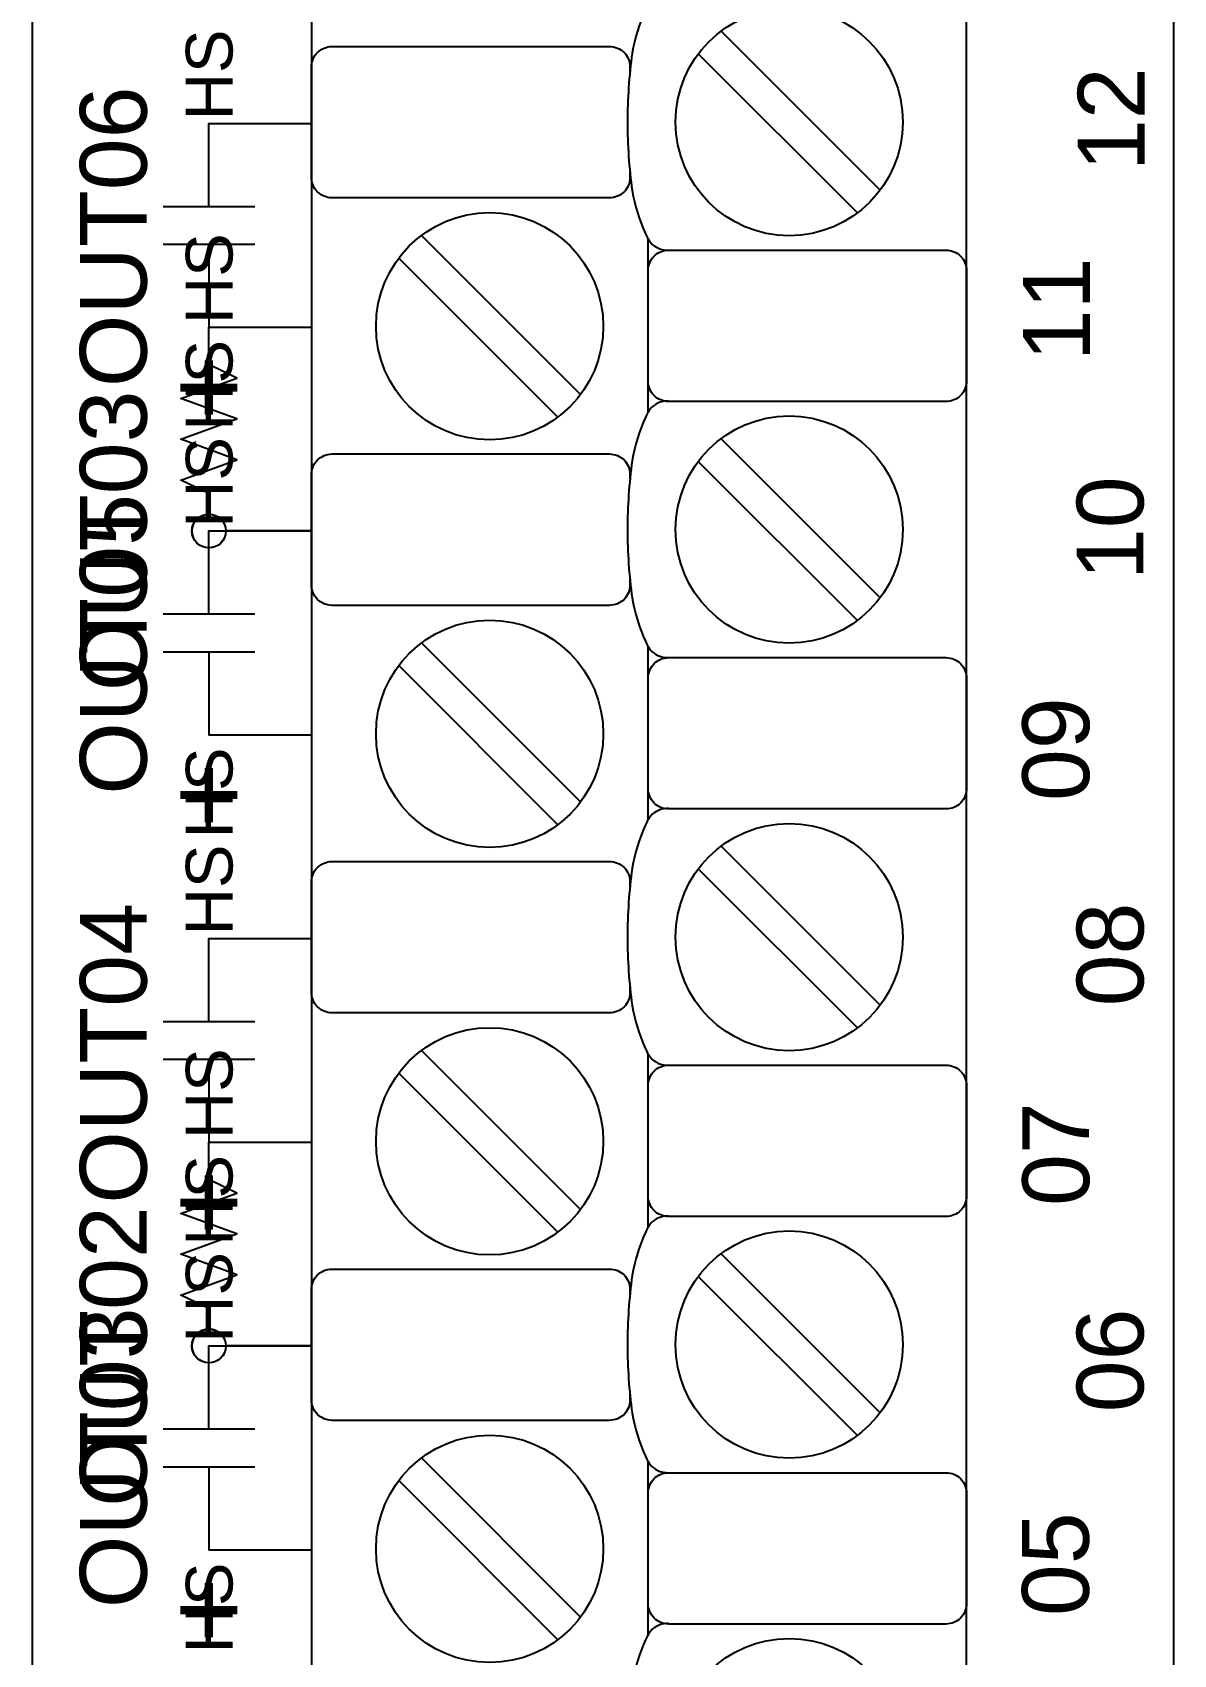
# Model space of a CAD drawing. Extents: x 1 to 47, y 1 to 34.6.
# Drawn here: x 35.169 to 36.849, y 5.244 to 7.632 of the extents above; entities that cross this region are included whole.
import ezdxf

# ---------------------------------------------------------------- set-up
doc = ezdxf.new("R2010")
doc.units = 0
doc.header["$MEASUREMENT"] = 0
for name, color, linetype in [('10_0______DWG_', 7, 'CONTINUOUS'), ('8_1__2___8__OPTOISOLATED_I', 7, 'CONTINUOUS'), ('8_2__7___8__OPTOISOLATED_I', 7, 'CONTINUOUS'), ('8_3__C___18__COMMON____6__', 7, 'CONTINUOUS'), ('8_4__D___18__COMMON____6__', 7, 'CONTINUOUS'), ('8_5__E___8__OPTOISOLATED_I', 7, 'CONTINUOUS'), ('8_6__4___18__COMMON____6__', 7, 'CONTINUOUS'), ('8_7__8___8__OPTOISOLATED_I', 7, 'CONTINUOUS')]:
    doc.layers.add(name, color=color, linetype=linetype)
doc.styles.add('ARIAL', font='arial.ttf')

msp = doc.modelspace()

# ---------------------------------------------------------------- linework, layer by layer
at = {"layer": '10_0______DWG_'}
for points in [[(35.169, 3.6192), (35.169, 20.2795, -0.468367), (35.229, 20.3295), (36.7989, 20.3295, -0.414132), (36.849, 20.2795), (36.849, 3.6192, -0.414214), (36.7989, 3.5692), (35.219, 3.5692, -0.414287)], [(36.3961, 4.088), (36.5141, 4.088, 0.414213), (36.5441, 4.118), (36.5442, 9.0998, 0.414214), (36.5142, 9.1298), (36.2011, 9.1298), (35.9564, 9.2207, 0.480048), (35.7582, 9.0757), (35.7582, 8.8415, -0.414214), (35.7282, 8.8115), (35.61, 8.8115, 0.414212), (35.58, 8.7815), (35.5799, 8.7815), (35.5799, 3.8004, 0.414215), (35.6099, 3.7704), (35.9228, 3.7705), (36.1676, 3.6796, 0.47859), (36.3661, 3.8246), (36.3661, 4.058, -0.414214)]]:
    msp.add_lwpolyline(points, format="xyb", close=True, dxfattribs=at)
for points in [[(36.1054, 7.6895, 0.191033), (36.0815, 7.681, 0.081668), (36.0713, 7.6654, 0.0591), (36.052, 7.6017, 0.034646), (36.0449, 7.5002, 0.03436), (36.052, 7.3995, 0.0591), (36.0713, 7.3358, 0.081668), (36.0815, 7.3201, 0.191033), (36.1054, 7.3116)], [(36.0487, 7.4265), (36.0487, 7.4186, -0.414214), (36.0187, 7.3886), (35.6099, 7.3886, -0.414214), (35.5799, 7.4186), (35.5799, 7.5815, -0.414214), (35.6099, 7.6115), (36.0187, 7.6115, -0.414214), (36.0487, 7.5815), (36.0487, 7.5747)], [(36.0754, 7.2816, -0.414214), (36.1054, 7.3116), (36.5141, 7.3116, -0.414214), (36.5441, 7.2816), (36.5441, 7.1188, -0.414214), (36.5141, 7.0888), (36.1054, 7.0888, -0.414214), (36.0754, 7.1188)], [(36.1054, 7.0895, 0.191033), (36.0815, 7.081, 0.081668), (36.0713, 7.0654, 0.0591), (36.052, 7.0017, 0.034646), (36.0449, 6.9002, 0.03436), (36.052, 6.7995, 0.0591), (36.0713, 6.7358, 0.081668), (36.0815, 6.7201, 0.191033), (36.1054, 6.7116)], [(36.0487, 6.8265), (36.0487, 6.8186, -0.414214), (36.0187, 6.7886), (35.6099, 6.7886, -0.414214), (35.5799, 6.8186), (35.5799, 6.9815, -0.414214), (35.6099, 7.0115), (36.0187, 7.0115, -0.414214), (36.0487, 6.9815), (36.0487, 6.9747)], [(36.0754, 6.6816, -0.414214), (36.1054, 6.7116), (36.5141, 6.7116, -0.414214), (36.5441, 6.6816), (36.5441, 6.5188, -0.414214), (36.5141, 6.4888), (36.1054, 6.4888, -0.414214), (36.0754, 6.5188)], [(36.1054, 6.4895, 0.191033), (36.0815, 6.481, 0.081668), (36.0713, 6.4654, 0.0591), (36.052, 6.4017, 0.034646), (36.0449, 6.3002, 0.03436), (36.052, 6.1995, 0.0591), (36.0713, 6.1358, 0.081668), (36.0815, 6.1201, 0.191033), (36.1054, 6.1116)], [(36.0487, 6.2265), (36.0487, 6.2186, -0.414214), (36.0187, 6.1886), (35.6099, 6.1886, -0.414214), (35.5799, 6.2186), (35.5799, 6.3815, -0.414214), (35.6099, 6.4115), (36.0187, 6.4115, -0.414214), (36.0487, 6.3815), (36.0487, 6.3746)], [(36.0754, 6.0816, -0.414214), (36.1054, 6.1116), (36.5141, 6.1116, -0.414214), (36.5441, 6.0816), (36.5441, 5.9188, -0.414214), (36.5141, 5.8888), (36.1054, 5.8888, -0.414214), (36.0754, 5.9188)], [(36.1054, 5.8895, 0.191033), (36.0815, 5.881, 0.081668), (36.0713, 5.8654, 0.0591), (36.052, 5.8017, 0.034646), (36.0449, 5.7002, 0.03436), (36.052, 5.5995, 0.0591), (36.0713, 5.5358, 0.081668), (36.0815, 5.5201, 0.191033), (36.1054, 5.5116)], [(36.0487, 5.6265), (36.0487, 5.6186, -0.414214), (36.0187, 5.5886), (35.6099, 5.5886, -0.414214), (35.5799, 5.6186), (35.5799, 5.7815, -0.414214), (35.6099, 5.8115), (36.0187, 5.8115, -0.414214), (36.0487, 5.7815), (36.0487, 5.7746)], [(36.0754, 5.4816, -0.414214), (36.1054, 5.5116), (36.5141, 5.5116, -0.414214), (36.5441, 5.4816), (36.5441, 5.3188, -0.414214), (36.5141, 5.2888), (36.1054, 5.2888, -0.414214), (36.0754, 5.3188)], [(36.1054, 5.2895, 0.191033), (36.0815, 5.281, 0.081668), (36.0713, 5.2654, 0.0591), (36.052, 5.2017, 0.034646), (36.0449, 5.1001, 0.03436), (36.052, 4.9995, 0.0591), (36.0713, 4.9357, 0.081668), (36.0815, 4.9201, 0.191033), (36.1054, 4.9116)]]:
    msp.add_lwpolyline(points, format="xyb", dxfattribs=at)
for points in [[(36.1827, 7.634), (36.4169, 7.3998)], [(36.1493, 7.6005), (36.3835, 7.3664)], [(35.7417, 7.3333), (35.9759, 7.0991)], [(36.0754, 7.073), (36.0754, 7.3281)], [(35.7083, 7.2999), (35.9425, 7.0657)], [(36.1827, 7.034), (36.4169, 6.7998)], [(36.1493, 7.0005), (36.3835, 6.7664)], [(35.7417, 6.7333), (35.9759, 6.4991)], [(36.0754, 6.473), (36.0754, 6.7281)], [(35.7083, 6.6999), (35.9425, 6.4657)], [(36.1827, 6.434), (36.4169, 6.1998)], [(36.1493, 6.4005), (36.3835, 6.1664)], [(35.7417, 6.1333), (35.9759, 5.8991)], [(36.0754, 5.873), (36.0754, 6.1281)], [(35.7083, 6.0999), (35.9425, 5.8657)], [(36.1827, 5.834), (36.4169, 5.5998)], [(36.1493, 5.8005), (36.3835, 5.5664)], [(35.7417, 5.5333), (35.9759, 5.2991)], [(36.0754, 5.273), (36.0754, 5.5281)], [(35.7083, 5.4999), (35.9425, 5.2657)]]:
    msp.add_lwpolyline(points, dxfattribs=at)
for centre in [(36.2831, 7.5002), (35.8421, 7.1995), (36.2831, 6.9002), (35.8421, 6.5995), (36.2831, 6.3002), (35.8421, 5.9995), (36.2831, 5.7002), (35.8421, 5.3995), (36.2831, 5.1001)]:
    msp.add_circle(centre, 0.1673, dxfattribs=at)
at = {"layer": '8_1__2___8__OPTOISOLATED_I'}
for points in [[(35.4288, 7.376), (35.4288, 7.4982), (35.5799, 7.4982)], [(35.3613, 7.376), (35.4963, 7.376)], [(35.3613, 7.3203), (35.4963, 7.3203)], [(35.4288, 7.3203), (35.4288, 7.1982), (35.5799, 7.1982)], [(35.4288, 6.776), (35.4288, 6.8982), (35.5799, 6.8982)], [(35.3613, 6.776), (35.4963, 6.776)], [(35.3613, 6.7203), (35.4963, 6.7203)], [(35.4288, 6.7203), (35.4288, 6.5982), (35.5799, 6.5982)], [(35.4288, 6.176), (35.4288, 6.2982), (35.5799, 6.2982)], [(35.3613, 6.176), (35.4963, 6.176)], [(35.3613, 6.1203), (35.4963, 6.1203)], [(35.4288, 6.1203), (35.4288, 5.9982), (35.5799, 5.9982)], [(35.4288, 5.576), (35.4288, 5.6982), (35.5799, 5.6982)], [(35.3613, 5.576), (35.4963, 5.576)], [(35.3613, 5.5203), (35.4963, 5.5203)], [(35.4288, 5.5203), (35.4288, 5.3982), (35.5799, 5.3982)]]:
    msp.add_lwpolyline(points, dxfattribs=at)
at = {"layer": '8_2__7___8__OPTOISOLATED_I'}
for points in [[(35.4288, 7.376), (35.4288, 7.4982), (35.5799, 7.4982)], [(35.3613, 7.376), (35.4963, 7.376)], [(35.3613, 7.3203), (35.4963, 7.3203)], [(35.4288, 7.3203), (35.4288, 7.1982), (35.5799, 7.1982)], [(35.4288, 6.776), (35.4288, 6.8982), (35.5799, 6.8982)], [(35.3613, 6.776), (35.4963, 6.776)], [(35.3613, 6.7203), (35.4963, 6.7203)], [(35.4288, 6.7203), (35.4288, 6.5982), (35.5799, 6.5982)], [(35.4288, 6.176), (35.4288, 6.2982), (35.5799, 6.2982)], [(35.3613, 6.176), (35.4963, 6.176)], [(35.3613, 6.1203), (35.4963, 6.1203)], [(35.4288, 6.1203), (35.4288, 5.9982), (35.5799, 5.9982)], [(35.4288, 5.576), (35.4288, 5.6982), (35.5799, 5.6982)], [(35.3613, 5.576), (35.4963, 5.576)], [(35.3613, 5.5203), (35.4963, 5.5203)], [(35.4288, 5.5203), (35.4288, 5.3982), (35.5799, 5.3982)]]:
    msp.add_lwpolyline(points, dxfattribs=at)
at = {"layer": '8_3__C___18__COMMON____6__'}
for points in [[(35.4288, 7.376), (35.4288, 7.4982), (35.5799, 7.4982)], [(35.3613, 7.376), (35.4963, 7.376)], [(35.3613, 7.3203), (35.4963, 7.3203)], [(35.4288, 7.3203), (35.4288, 7.1982), (35.5799, 7.1982)], [(35.4288, 6.776), (35.4288, 6.8982), (35.5799, 6.8982)], [(35.3613, 6.776), (35.4963, 6.776)], [(35.3613, 6.7203), (35.4963, 6.7203)], [(35.4288, 6.7203), (35.4288, 6.5982), (35.5799, 6.5982)], [(35.4288, 6.176), (35.4288, 6.2982), (35.5799, 6.2982)], [(35.3613, 6.176), (35.4963, 6.176)], [(35.3613, 6.1203), (35.4963, 6.1203)], [(35.4288, 6.1203), (35.4288, 5.9982), (35.5799, 5.9982)], [(35.4288, 5.576), (35.4288, 5.6982), (35.5799, 5.6982)], [(35.3613, 5.576), (35.4963, 5.576)], [(35.3613, 5.5203), (35.4963, 5.5203)], [(35.4288, 5.5203), (35.4288, 5.3982), (35.5799, 5.3982)]]:
    msp.add_lwpolyline(points, dxfattribs=at)
at = {"layer": '8_4__D___18__COMMON____6__'}
for points in [[(35.4288, 7.376), (35.4288, 7.4982), (35.5799, 7.4982)], [(35.3613, 7.376), (35.4963, 7.376)], [(35.3613, 7.3203), (35.4963, 7.3203)], [(35.4288, 7.3203), (35.4288, 7.1982), (35.5799, 7.1982)], [(35.4288, 6.776), (35.4288, 6.8982), (35.5799, 6.8982)], [(35.3613, 6.776), (35.4963, 6.776)], [(35.3613, 6.7203), (35.4963, 6.7203)], [(35.4288, 6.7203), (35.4288, 6.5982), (35.5799, 6.5982)], [(35.4288, 6.176), (35.4288, 6.2982), (35.5799, 6.2982)], [(35.3613, 6.176), (35.4963, 6.176)], [(35.3613, 6.1203), (35.4963, 6.1203)], [(35.4288, 6.1203), (35.4288, 5.9982), (35.5799, 5.9982)], [(35.4288, 5.576), (35.4288, 5.6982), (35.5799, 5.6982)], [(35.3613, 5.576), (35.4963, 5.576)], [(35.3613, 5.5203), (35.4963, 5.5203)], [(35.4288, 5.5203), (35.4288, 5.3982), (35.5799, 5.3982)]]:
    msp.add_lwpolyline(points, dxfattribs=at)
at = {"layer": '8_5__E___8__OPTOISOLATED_I'}
for points in [[(35.4288, 6.9231), (35.4288, 6.9531), (35.3876, 6.9731), (35.4701, 7.0031), (35.3876, 7.0331), (35.4701, 7.0631), (35.3876, 7.0931), (35.4701, 7.1231), (35.4288, 7.1431), (35.4288, 7.1981), (35.5799, 7.1981)], [(35.5799, 6.8981), (35.4538, 6.8981)], [(35.4288, 6.7759), (35.4288, 6.8731)], [(35.3688, 6.7759), (35.4888, 6.7759)], [(35.3688, 6.7203), (35.4888, 6.7203)], [(35.4288, 6.7203), (35.4288, 6.5981), (35.5799, 6.5981)], [(35.4288, 5.7232), (35.4288, 5.7531), (35.3876, 5.7731), (35.4701, 5.8031), (35.3876, 5.8331), (35.4701, 5.8631), (35.3876, 5.8932), (35.4701, 5.9232), (35.4288, 5.9432), (35.4288, 5.9982), (35.5799, 5.9982)], [(35.5799, 5.6982), (35.4538, 5.6982)], [(35.4288, 5.576), (35.4288, 5.6732)], [(35.3688, 5.576), (35.4888, 5.576)], [(35.3688, 5.5203), (35.4888, 5.5203)], [(35.4288, 5.5203), (35.4288, 5.3982), (35.5799, 5.3982)]]:
    msp.add_lwpolyline(points, dxfattribs=at)
for centre in [(35.4288, 6.8981), (35.4288, 5.6982)]:
    msp.add_circle(centre, 0.025, dxfattribs=at)
at = {"layer": '8_6__4___18__COMMON____6__'}
for points in [[(35.4288, 7.376), (35.4288, 7.4982), (35.5799, 7.4982)], [(35.3613, 7.376), (35.4963, 7.376)], [(35.3613, 7.3203), (35.4963, 7.3203)], [(35.4288, 7.3203), (35.4288, 7.1982), (35.5799, 7.1982)], [(35.4288, 6.776), (35.4288, 6.8982), (35.5799, 6.8982)], [(35.3613, 6.776), (35.4963, 6.776)], [(35.3613, 6.7203), (35.4963, 6.7203)], [(35.4288, 6.7203), (35.4288, 6.5982), (35.5799, 6.5982)], [(35.4288, 6.176), (35.4288, 6.2982), (35.5799, 6.2982)], [(35.3613, 6.176), (35.4963, 6.176)], [(35.3613, 6.1203), (35.4963, 6.1203)], [(35.4288, 6.1203), (35.4288, 5.9982), (35.5799, 5.9982)], [(35.4288, 5.576), (35.4288, 5.6982), (35.5799, 5.6982)], [(35.3613, 5.576), (35.4963, 5.576)], [(35.3613, 5.5203), (35.4963, 5.5203)], [(35.4288, 5.5203), (35.4288, 5.3982), (35.5799, 5.3982)]]:
    msp.add_lwpolyline(points, dxfattribs=at)
at = {"layer": '8_7__8___8__OPTOISOLATED_I'}
for points in [[(35.4288, 6.923), (35.4288, 6.9531), (35.3876, 6.9731), (35.4701, 7.0031), (35.3876, 7.0331), (35.4701, 7.0631), (35.3876, 7.0931), (35.4701, 7.1231), (35.4288, 7.1431), (35.4288, 7.1981), (35.5799, 7.1981)], [(35.4537, 6.8981), (35.5799, 6.8981)], [(35.4288, 6.7759), (35.4288, 6.8733)], [(35.3688, 6.7759), (35.4888, 6.7759)], [(35.3688, 6.7203), (35.4888, 6.7203)], [(35.4288, 6.7203), (35.4288, 6.5981), (35.5799, 6.5981)], [(35.4288, 5.723), (35.4288, 5.7531), (35.3876, 5.7731), (35.4701, 5.8031), (35.3876, 5.8331), (35.4701, 5.8631), (35.3876, 5.8932), (35.4701, 5.9232), (35.4288, 5.9432), (35.4288, 5.9982), (35.5799, 5.9982)], [(35.4537, 5.6982), (35.5799, 5.6982)], [(35.4288, 5.576), (35.4288, 5.6733)], [(35.3688, 5.576), (35.4888, 5.576)], [(35.3688, 5.5203), (35.4888, 5.5203)], [(35.4288, 5.5203), (35.4288, 5.3982), (35.5799, 5.3982)]]:
    msp.add_lwpolyline(points, dxfattribs=at)
for centre in [(35.4288, 6.8981), (35.4288, 5.6982)]:
    msp.add_circle(centre, 0.0249, dxfattribs=at)

# ---------------------------------------------------------------- texts
at = {"layer": '10_0______DWG_', "style": 'ARIAL'}
for s, p in [('12', (36.8063, 7.4279)), ('11', (36.7258, 7.1481)), ('10', (36.8047, 6.8258)), ('09', (36.7247, 6.5005)), ('08', (36.8047, 6.1982)), ('07', (36.7247, 5.9043)), ('06', (36.8047, 5.6005)), ('05', (36.7242, 5.3005))]:
    msp.add_text(s, height=0.09833, rotation=90, dxfattribs=at).set_placement(p)
at = {"layer": '8_1__2___8__OPTOISOLATED_I', "style": 'ARIAL'}
for s, p in [('OUT06', (35.3372, 7.1099)), ('OUT05', (35.3372, 6.5099)), ('OUT04', (35.3372, 5.9077)), ('OUT03', (35.3372, 5.3122))]:
    msp.add_text(s, height=0.09833, rotation=90, dxfattribs=at).set_placement(p)
at = {"layer": '8_2__7___8__OPTOISOLATED_I', "style": 'ARIAL'}
for s, height, p in [('OUT06', 0.09833, (35.3372, 7.1099)), ('+', 0.118, (35.4856, 7.0612)), ('OUT05', 0.09833, (35.3372, 6.5099)), ('+', 0.118, (35.4856, 6.4612)), ('OUT04', 0.09833, (35.3372, 5.9077)), ('+', 0.118, (35.4856, 5.8612)), ('OUT03', 0.09833, (35.3372, 5.3122)), ('+', 0.118, (35.4856, 5.2612))]:
    msp.add_text(s, height=height, rotation=90, dxfattribs=at).set_placement(p)
at = {"layer": '8_3__C___18__COMMON____6__', "style": 'ARIAL'}
for s, height, p in [('HS', 0.06883, (35.4636, 7.5029)), ('OUT06', 0.09833, (35.3372, 7.1099)), ('+', 0.118, (35.4856, 7.0612)), ('HS', 0.06883, (35.4636, 6.9028)), ('OUT05', 0.09833, (35.3372, 6.5099)), ('+', 0.118, (35.4856, 6.4612)), ('HS', 0.06883, (35.4636, 6.3029)), ('OUT04', 0.09833, (35.3372, 5.9077)), ('+', 0.118, (35.4856, 5.8612)), ('HS', 0.06883, (35.4636, 5.7029)), ('OUT03', 0.09833, (35.3372, 5.3122)), ('+', 0.118, (35.4856, 5.2612))]:
    msp.add_text(s, height=height, rotation=90, dxfattribs=at).set_placement(p)
at = {"layer": '8_4__D___18__COMMON____6__', "style": 'ARIAL'}
for s, p in [('OUT06', (35.3372, 7.1099)), ('OUT05', (35.3372, 6.5099)), ('OUT04', (35.3372, 5.9077)), ('OUT03', (35.3372, 5.3122))]:
    msp.add_text(s, height=0.09833, rotation=90, dxfattribs=at).set_placement(p)
at = {"layer": '8_5__E___8__OPTOISOLATED_I', "style": 'ARIAL'}
for s, height, p in [('HS', 0.06883, (35.4636, 7.2028)), ('OUT03', 0.09833, (35.3372, 6.6622)), ('+', 0.118, (35.4856, 6.4611)), ('HS', 0.06883, (35.4636, 6.0028)), ('OUT02', 0.09833, (35.3372, 5.4613)), ('+', 0.118, (35.4856, 5.2611))]:
    msp.add_text(s, height=height, rotation=90, dxfattribs=at).set_placement(p)
at = {"layer": '8_6__4___18__COMMON____6__', "style": 'ARIAL'}
for s, height, p in [('OUT06', 0.09833, (35.3372, 7.1099)), ('HS', 0.06883, (35.4636, 7.0458)), ('OUT05', 0.09833, (35.3372, 6.5099)), ('HS', 0.06883, (35.4636, 6.4458)), ('OUT04', 0.09833, (35.3372, 5.9077)), ('HS', 0.06883, (35.4636, 5.8458)), ('OUT03', 0.09833, (35.3372, 5.3122)), ('HS', 0.06883, (35.4636, 5.2458))]:
    msp.add_text(s, height=height, rotation=90, dxfattribs=at).set_placement(p)
at = {"layer": '8_7__8___8__OPTOISOLATED_I', "style": 'ARIAL'}
for s, height, p in [('OUT03', 0.09833, (35.3372, 6.6622)), ('HS', 0.06883, (35.4636, 6.4458)), ('OUT02', 0.09833, (35.3372, 5.4613)), ('HS', 0.06883, (35.4636, 5.2458))]:
    msp.add_text(s, height=height, rotation=90, dxfattribs=at).set_placement(p)

doc.saveas('drawing.dxf')
